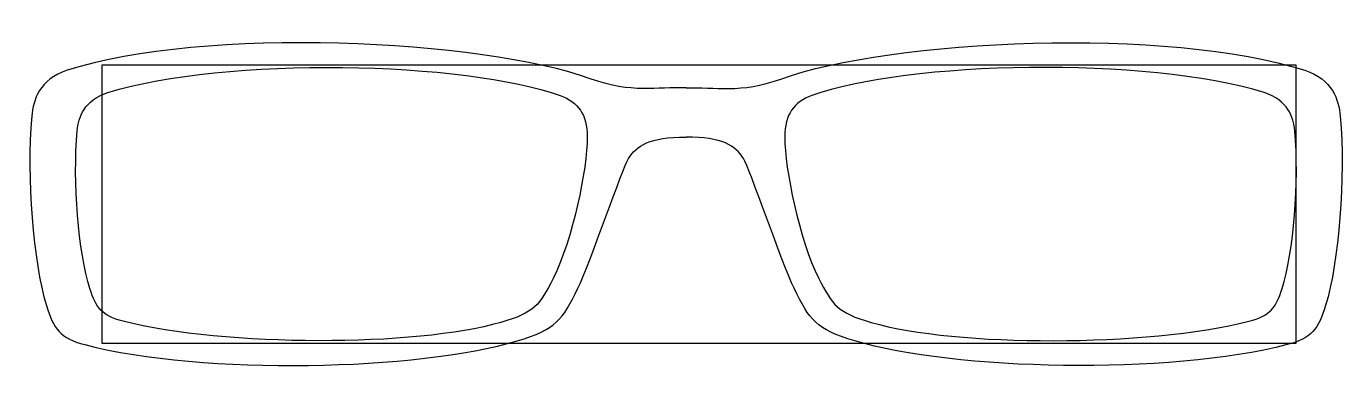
# Model space of a CAD drawing. Extents: x 122 to 482, y 349 to 444.
import ezdxf

# ---------------------------------------------------------------- set-up
doc = ezdxf.new("R2010")
doc.units = 0
doc.header["$MEASUREMENT"] = 0
doc.layers.add('CALQUE_1', color=7, linetype='CONTINUOUS')
picture_1 = doc.add_image_def('image1.png', size_in_pixel=(1356, 316))

msp = doc.modelspace()

# ---------------------------------------------------------------- linework, layer by layer
at = {"layer": 'CALQUE_1', "color": 250}
for points, knots in [([(302.18, 427.71), (294.18, 428.08), (287.35, 426.11), (276.37, 430.11), (246.59, 440.94), (170.3, 444.46), (133.47, 432.5), (125.96, 430.07), (124.22, 424.52), (123.82, 419.99), (122.36, 403.44), (124.19, 380.2), (127.81, 368.48), (129.79, 362.09), (131.51, 359.58), (138.29, 357.81), (170.59, 349.39), (229.39, 350.81), (256.16, 358.84), (266.88, 362.06), (268.37, 364.36), (272.73, 373.23), (275.89, 379.66), (285.05, 406.24), (286.48, 408.5), (288.72, 412), (292.23, 414.34), (302.18, 414.34)], [0, 0, 0, 0, 1, 1, 1, 2, 2, 2, 3, 3, 3, 4, 4, 4, 5, 5, 5, 6, 6, 6, 7, 7, 7, 8, 8, 8, 9, 9, 9, 9]), ([(302.18, 427.71), (310.18, 428.08), (317.01, 426.11), (327.99, 430.11), (357.77, 440.94), (434.06, 444.46), (470.89, 432.5), (478.4, 430.07), (480.14, 424.52), (480.54, 419.99), (482, 403.44), (480.17, 380.2), (476.55, 368.48), (474.57, 362.09), (472.85, 359.58), (466.07, 357.81), (433.77, 349.39), (374.97, 350.81), (348.2, 358.84), (337.48, 362.06), (335.99, 364.36), (331.63, 373.23), (328.47, 379.66), (319.31, 406.24), (317.88, 408.5), (315.64, 412), (312.12, 414.34), (302.18, 414.34)], [0, 0, 0, 0, 1, 1, 1, 2, 2, 2, 3, 3, 3, 4, 4, 4, 5, 5, 5, 6, 6, 6, 7, 7, 7, 8, 8, 8, 9, 9, 9, 9]), ([(267.9, 425.62), (242.32, 434.98), (176.34, 436.39), (144.55, 426.43), (138.07, 424.4), (136.57, 419.78), (136.22, 416), (134.96, 402.22), (136.54, 382.85), (139.67, 373.08), (141.38, 367.76), (142.86, 365.67), (148.71, 364.19), (176.59, 357.17), (228.57, 357.17), (251.68, 363.87), (260.93, 366.55), (262.21, 368.47), (265.98, 375.86), (271.35, 386.42), (275.25, 405.68), (275.25, 414.34), (275.25, 420.62), (272.72, 423.85), (267.9, 425.62)], [0, 0, 0, 0, 1, 1, 1, 2, 2, 2, 3, 3, 3, 4, 4, 4, 5, 5, 5, 6, 6, 6, 7, 7, 7, 8, 8, 8, 8]), ([(336.46, 425.62), (362.04, 434.98), (428.02, 436.39), (459.81, 426.43), (466.29, 424.4), (467.79, 419.78), (468.14, 416), (469.4, 402.22), (467.82, 382.85), (464.69, 373.08), (462.98, 367.76), (461.5, 365.67), (455.65, 364.19), (427.77, 357.17), (375.79, 357.17), (352.68, 363.87), (343.43, 366.55), (342.15, 368.47), (338.38, 375.86), (333, 386.42), (329.11, 405.68), (329.11, 414.34), (329.11, 420.62), (331.64, 423.85), (336.46, 425.62)], [0, 0, 0, 0, 1, 1, 1, 2, 2, 2, 3, 3, 3, 4, 4, 4, 5, 5, 5, 6, 6, 6, 7, 7, 7, 8, 8, 8, 8])]:
    msp.add_open_spline(points, degree=3, knots=knots, dxfattribs=at)

# ---------------------------------------------------------------- pictures from other files: only their frames are drawn
at = {"layer": 'CALQUE_1'}
image = msp.add_image(picture_1, insert=(143, 358.16), size_in_units=(325.44, 75.84), dxfattribs=at)

doc.saveas('drawing.dxf')
